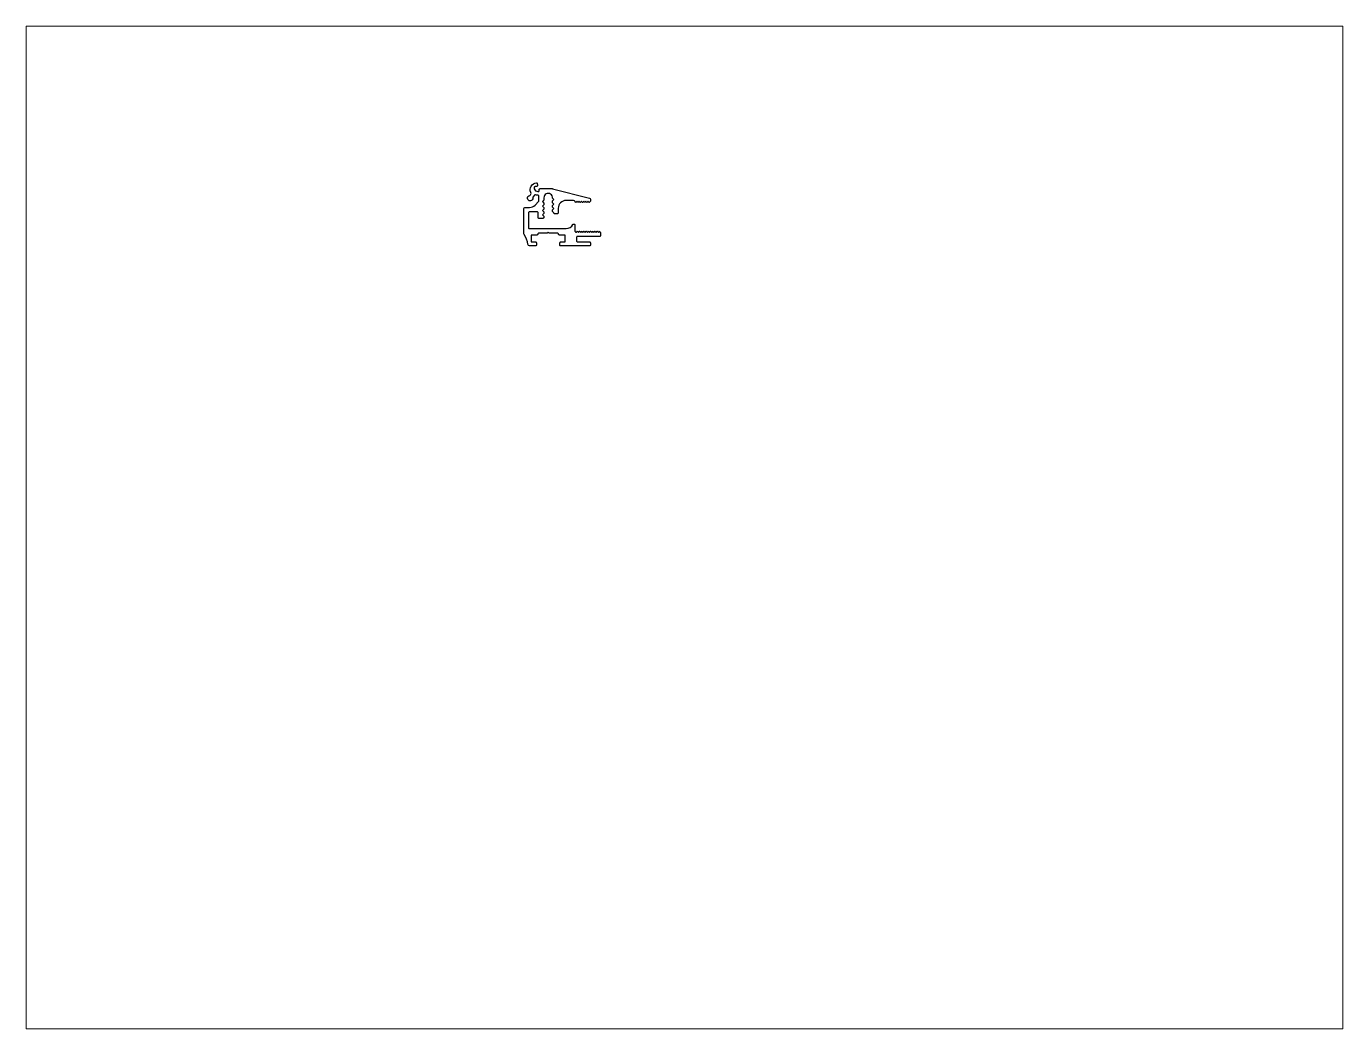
# Paper-space layout 'Layout1' of a CAD drawing. Extents: x 27 to 240, y 20 to 183.
# The model-space entities are those that its viewports show. They can reach past a viewport. Long polylines and large blocks are cut down to what shows.
import ezdxf

# ---------------------------------------------------------------- set-up
doc = ezdxf.new("R2010")
doc.units = 0
doc.header["$LTSCALE"] = 15
doc.layers.get('0').update_dxf_attribs({"linetype": 'CONTINUOUS'})
doc.layers.add('KOTOVANI', color=7, linetype='CONTINUOUS')

msp = doc.modelspace()

# ---------------------------------------------------------------- linework, layer by layer
at = {"layer": 'KOTOVANI', "color": 7, "linetype": 'CONTINUOUS'}
msp.add_lwpolyline([(164.62, 216.75), (164.8, 217.12, -0.520567), (164.88, 217.14), (165.27, 216.75), (165.45, 217.12, -0.520567), (165.53, 217.14), (165.84, 216.83, -0.198912), (165.91, 216.65), (165.91, 215.9, -0.414214), (165.66, 215.65), (159.15, 215.65, 0.414214), (158.9, 215.4), (158.9, 214.3, 0.446602), (159.18, 214.05), (162.67, 214.05, -0.414214), (162.92, 213.8), (162.92, 213.1, -0.414214), (162.67, 212.85), (154.26, 212.85, -0.425549), (154.01, 213.11), (154.01, 213.8, -0.414214), (154.26, 214.05), (155.56, 214.05), (155.56, 216.05), (153.86, 216.05, -0.414214), (153.61, 216.3, 0.414214), (153.36, 216.55), (150.86, 216.55), (150.56, 216.85), (150.26, 216.55), (147.76, 216.55, 0.414214), (147.51, 216.3, -0.414214), (147.26, 216.05), (145.56, 216.05), (145.56, 214.05), (146.86, 214.05, -0.414214), (147.11, 213.8), (147.11, 213.1, -0.414214), (146.86, 212.85), (145.1, 212.85, -0.404361), (144.6, 213.33, 0.132976), (143.51, 216.22, -0.172786), (143.4, 216.53), (143.4, 223.63, -0.414214), (143.9, 224.13), (145.08, 224.13, 0.20599), (146.75, 224.85), (147.77, 225.87, 0.198912), (147.86, 226.08), (147.86, 227.46, 0.414214), (147.56, 227.76), (147.53, 227.76, -0.091068), (146.84, 227.82, 0.311457), (146.52, 227.71), (146.11, 227.17, 0.188931), (146.05, 226.96, -2.39349), (145.15, 227.66, 0.450035), (145.47, 228.52, -0.524609), (147.13, 231.36, -0.385802), (147.3, 231.23), (147.41, 230.6, -0.469309), (147.11, 230.25), (146.75, 230.25, 0.416059), (146.45, 229.95), (146.45, 229.7, 0.097418), (146.46, 229.59, 0.275645), (147.54, 228.8, 0.529565), (147.92, 229.11), (147.92, 229.35, -0.414748), (148.22, 229.65), (151.76, 229.65, -0.063224), (151.83, 229.64), (162.72, 226.83, -0.321187), (162.92, 226.55), (162.92, 225.96), (162.53, 225.57, -0.520567), (162.45, 225.58), (162.27, 225.95), (161.88, 225.57, -0.520567), (161.8, 225.58), (161.62, 225.95), (161.24, 225.57, -0.520567), (161.16, 225.58), (160.98, 225.95), (160.59, 225.57, -0.520567), (160.51, 225.58), (160.33, 225.95), (159.95, 225.57, -0.520567), (159.87, 225.58), (159.69, 225.95), (159.3, 225.57, -0.520567), (159.22, 225.58), (159.04, 225.95), (158.66, 225.57, -0.520567), (158.58, 225.58), (158.43, 225.88, 0.310224), (157.96, 226.2), (155.8, 226.2, 0.414549), (153.5, 223.9), (153.5, 222.54, -0.414214), (153.2, 222.24), (152.5, 222.24, -0.414214), (152.2, 222.54), (151.8, 222.94), (151.8, 223.44), (152.2, 223.84), (151.8, 224.24), (151.8, 224.74), (152.2, 225.14), (151.8, 225.54), (151.8, 226.04), (152.2, 226.44), (151.79, 226.85, 1.064692), (149.3, 227), (149.3, 226.24), (148.9, 225.84), (149.3, 225.44), (149.3, 224.94), (148.9, 224.54), (149.3, 224.14), (149.3, 223.64), (148.9, 223.24), (149.3, 222.84), (149.3, 222.34), (148.9, 221.94), (149.3, 221.54), (149.3, 221.24, -0.414214), (149, 220.94), (147.85, 220.94, -0.414214), (147.6, 221.19), (147.6, 222.59, 0.414214), (147.35, 222.84), (145.05, 222.84, 0.414214), (144.8, 222.59), (144.8, 218.19, 0.414214), (145.05, 217.94), (155.82, 217.94, 0.270639), (157.82, 219.11, -0.274062), (158.04, 219.24), (158.17, 219.24, -0.414214), (158.42, 218.99), (158.42, 217.19, 0.414214), (158.67, 216.94), (158.9, 216.94), (159, 217.12, -0.520567), (159.08, 217.14), (159.46, 216.75), (159.64, 217.12, -0.520567), (159.72, 217.14), (160.11, 216.75), (160.29, 217.12, -0.520567), (160.37, 217.14), (160.75, 216.75), (160.93, 217.12, -0.520567), (161.01, 217.14), (161.4, 216.75), (161.58, 217.12, -0.520567), (161.66, 217.14), (162.04, 216.75), (162.22, 217.12, -0.520567), (162.3, 217.14), (162.69, 216.75), (162.87, 217.12, -0.520567), (162.95, 217.14), (163.33, 216.75), (163.51, 217.12, -0.520567), (163.59, 217.14), (163.98, 216.75), (164.16, 217.12, -0.520567), (164.24, 217.14)], format="xyb", close=True, dxfattribs=at)

psp = doc.layouts.get("Layout1")

# ---------------------------------------------------------------- viewports
at = {"layer": '0', "color": 0, "linetype": 'BYBLOCK', "ltscale": 0.05}
psp.add_viewport(center=(133.35, 101.6), size=(213.36, 162.56), view_center_point=(190.51, 130.3), view_height=293.8955, dxfattribs=at)

doc.saveas('drawing.dxf')
